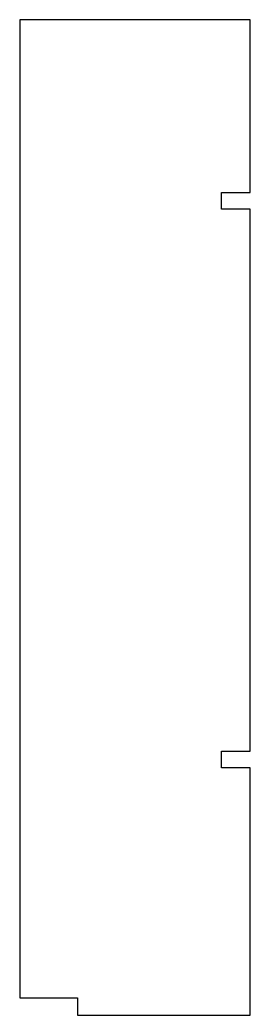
# Model space of a CAD drawing. Header units: millimetres. Extents: x -87 to -47, y -87 to 86.
import ezdxf

# ---------------------------------------------------------------- set-up
doc = ezdxf.new("R2010")
doc.units = ezdxf.units.MM

msp = doc.modelspace()

# ---------------------------------------------------------------- linework, layer by layer
at = {"color": 7, "linetype": 'Continuous', "lineweight": 25}
for p, q in [((-87.47, 86.33), (-87.47, -83.67)), ((-47.47, 86.33), (-87.47, 86.33)), ((-47.47, 56.33), (-47.47, 86.33)), ((-52.47, 53.43), (-52.47, 56.33)), ((-52.47, 56.33), (-47.47, 56.33)), ((-47.47, 53.43), (-52.47, 53.43)), ((-47.47, -40.77), (-47.47, 53.43)), ((-52.47, -43.67), (-52.47, -40.77)), ((-52.47, -40.77), (-47.47, -40.77)), ((-47.47, -43.67), (-52.47, -43.67)), ((-47.47, -86.67), (-47.47, -43.67)), ((-87.47, -83.67), (-77.47, -83.67)), ((-77.47, -83.67), (-77.47, -86.67)), ((-77.47, -86.67), (-47.47, -86.67))]:
    msp.add_line(p, q, dxfattribs=at)

doc.saveas('drawing.dxf')
